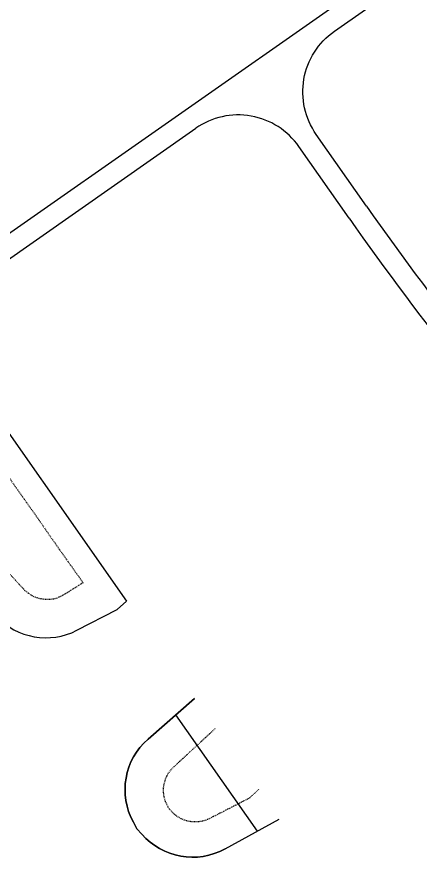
# Model space of a CAD drawing. Header units: millimetres. Extents: x 152904052 to 153933663, y 538271515 to 539240469.
# Drawn here: x 153541333 to 153542858, y 539108589 to 539111768 of the extents above; entities that cross this region are included whole.
import ezdxf

# ---------------------------------------------------------------- set-up
doc = ezdxf.new("R2010")
doc.units = ezdxf.units.MM
doc.linetypes.add('HIDDEN', pattern=[5.08, 2.54, -2.54])
doc.layers.add('BORD', color=7, linetype='Continuous')

msp = doc.modelspace()

# ---------------------------------------------------------------- linework, layer by layer
at = {"layer": 'BORD', "color": 133, "ltscale": 10}
for p, q in [((153541111.3, 539110814.6), (153545070.5, 539113586.9)), ((153541157.2, 539110749.1), (153542009.3, 539111345.8))]:
    msp.add_line(p, q, dxfattribs=at)
for points in [[(153542464.9, 539111322.8, -0.414859), (153542533.4, 539111712.7), (153545116.4, 539113521.3)], [(153542654.5, 539111051.9, 0.031638), (153543553.8, 539109925.6)], [(153542588.9, 539111006, 0.031638), (153543494.5, 539109871.8)]]:
    msp.add_lwpolyline(points, format="xyb", dxfattribs=at)
for points in [[(153542654.5, 539111051.9), (153542464.9, 539111322.8)], [(153542588.9, 539111006), (153542399.3, 539111276.9)]]:
    msp.add_lwpolyline(points, dxfattribs=at)
at = {"layer": 'BORD', "color": 133, "ltscale": 10, "flags": 128}
for points in [[(153541108.1, 539110470.6), (153541747.3, 539109557.7)], [(153541933.2, 539109126.6), (153542241, 539108687)]]:
    msp.add_lwpolyline(points, dxfattribs=at)
at = {"layer": 'BORD', "color": 133, "linetype": 'HIDDEN', "flags": 128}
msp.add_lwpolyline([(153541072.8, 539110354.4), (153541087.9, 539110333.1), (153541147.3, 539110249.6), (153541206.5, 539110163.2), (153541251.6, 539110099.6), (153541286.7, 539110048.9), (153541327.9, 539109989.7), (153541372.6, 539109926.6), (153541418, 539109862.5), (153541452.5, 539109811.9), (153541495.9, 539109750.2), (153541543.3, 539109683.5), (153541583.3, 539109626.7), (153541521.3, 539109588), (153541495.2, 539109573.5), (153541486.6, 539109569.2), (153541478.1, 539109566.1), (153541470.3, 539109564.7), (153541449.3, 539109562.8), (153541431.5, 539109564.4), (153541416.4, 539109567), (153541404.4, 539109571.1), (153541391.4, 539109577.3), (153541376.5, 539109587.1), (153541363.5, 539109597.8), (153541343.7, 539109619.3), (153541307.9, 539109658.3), (153541272.8, 539109696.6), (153541233.4, 539109738.3), (153541206.4, 539109767.6), (153541169, 539109807.7), (153541126, 539109853.6), (153541084.5, 539109898.9), (153541038.9, 539109951.1), (153541021.8, 539109967.9), (153540994.4, 539109998.3), (153540958.8, 539110037.7), (153540932.9, 539110064), (153540901.7, 539110097.3), (153540870.2, 539110131.9), (153540837.4, 539110168.9)], dxfattribs=at)
at = {"layer": 'BORD', "color": 137}
for points in [[(153540701, 539110106.2), (153540718.2, 539110081.6), (153541256.2, 539109500.5, 0.33662), (153541559.9, 539109446.9), (153541712.1, 539109525.2), (153541747.3, 539109557.7)], [(153542120, 539108620.3, -0.352496), (153541805, 539108675.9), (153541786.9, 539108696.6), (153541773.6, 539108720.7, -0.352496), (153541829.1, 539109035.7), (153542005.1, 539109189.5), (153541829.1, 539109035.7, 0.352496), (153541773.6, 539108720.7), (153541786.9, 539108696.6), (153541805, 539108675.9, 0.352496), (153542120, 539108620.3), (153542324.7, 539108733)]]:
    msp.add_lwpolyline(points, format="xyb", dxfattribs=at)
at = {"layer": 'BORD', "color": 133, "linetype": 'HIDDEN', "flags": 128}
msp.add_lwpolyline([(153542246.7, 539108844.4), (153542211.6, 539108811.8), (153542062.3, 539108735.1, -0.336522), (153541919.4, 539108760.3), (153541908.2, 539108772.4), (153541900.7, 539108787, -0.336522), (153541925.9, 539108929.9), (153542084.2, 539109076.5)], format="xyb", dxfattribs=at)
at = {"layer": 'BORD', "color": 133, "ltscale": 10}
msp.add_arc((153542169.9, 539111116.4), 280, 34.9829, 125, dxfattribs=at)

doc.saveas('drawing.dxf')
